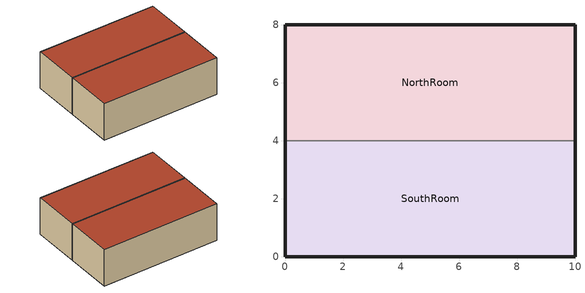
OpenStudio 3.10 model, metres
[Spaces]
NorthRoom
 floor ground: 0,4 10,4 10,8 0,8 z0
 wall outside: 10,4 10,8 0,8 0,4 z0:3.2
 wall to SouthRoom: 0,4 10,4 z0:3.2
 roof outside: 0,8 10,8 10,4 0,4 z3.2
SouthRoom
 floor ground: 0,0 10,0 10,4 0,4 z0
 wall outside: 0,4 0,0 10,0 10,4 z0:3.2
 roof outside: 0,4 10,4 10,0 0,0 z3.2
[BuildingStory]
Ground Story
[Space] Building Story=Ground Story
Name | Thermal Zone
NorthRoom | NorthRoom Zone
SouthRoom | SouthRoom Zone
[ThermalZone] Use Ideal Air Loads=No
NorthRoom Zone; SouthRoom Zone
[Sizing:Zone] Zone Cooling Design Supply Air Temperature Input Method=SupplyAirTemperature; Zone Cooling Design Supply Air Temperature {C}=14; Zone Cooling Design Supply Air Temperature Difference {deltaC}=11.11; Zone Heating Design Supply Air Temperature Input Method=SupplyAirTemperature; Zone Heating Design Supply Air Temperature {C}=40; Zone Heating Design Supply Air Temperature Difference {deltaC}=11.11; Zone Cooling Design Supply Air Humidity Ratio {kg-H2O/kg-air}=0.0085; Zone Heating Design Supply Air Humidity Ratio {kg-H2O/kg-air}=0.008; Cooling Design Air Flow Method=DesignDay; Heating Design Air Flow Method=DesignDay; Account for Dedicated Outdoor Air System=No; Dedicated Outdoor Air System Control Strategy=NeutralSupplyAir; Dedicated Outdoor Air Low Setpoint Temperature for Design {C}=autosize; Dedicated Outdoor Air High Setpoint Temperature for Design {C}=autosize; Zone Load Sizing Method=Sensible Load Only No Latent Load; Zone Latent Cooling Design Supply Air Humidity Ratio Input Method=HumidityRatioDifference; Zone Cooling Design Supply Air Humidity Ratio Difference {kgWater/kgDryAir}=0.005; Zone Latent Heating Design Supply Air Humidity Ratio Input Method=HumidityRatioDifference; Zone Humidification Design Supply Air Humidity Ratio Difference {kgWater/kgDryAir}=0.005; Sizing Option=Coincident
NorthRoom Zone; SouthRoom Zone
